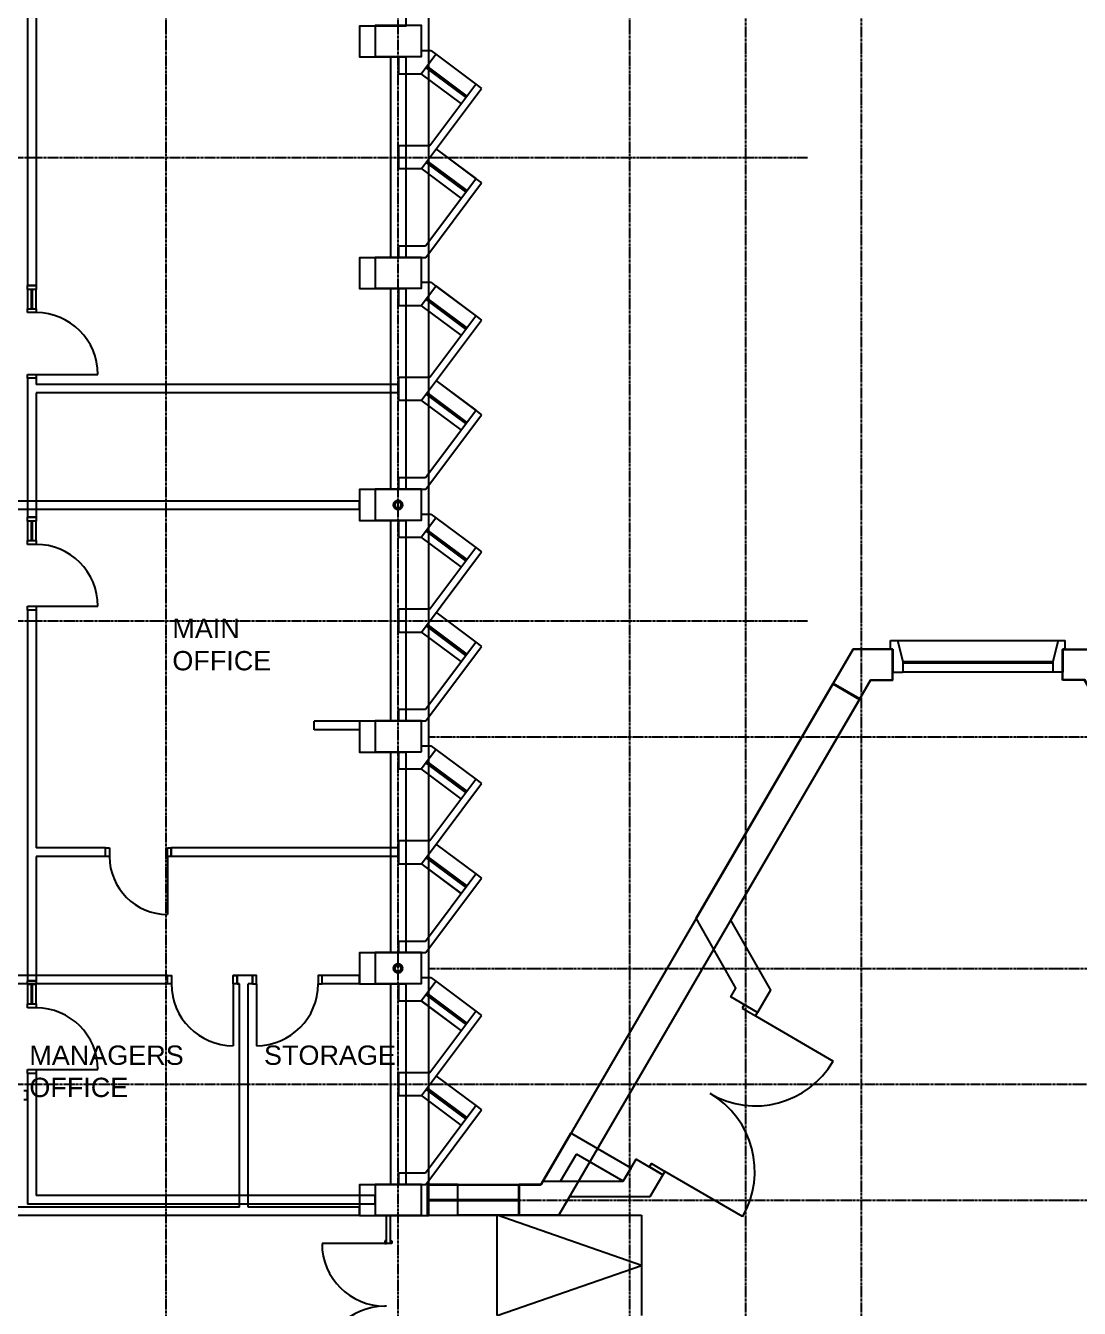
# Model space of a CAD drawing. Header units: millimetres. Extents: x -58291 to 85267, y -25390 to 74943.
# Drawn here: x 40647 to 54285, y 38376 to 54981 of the extents above; entities that cross this region are included whole.
import ezdxf

# ---------------------------------------------------------------- set-up
doc = ezdxf.new("R2010")
doc.units = ezdxf.units.MM
doc.linetypes.add('PCENTRE', pattern=[50.8, 31.75, -6.35, 6.35, -6.35])
doc.linetypes.add('PCENTRE2', pattern=[28.575, 19.05, -3.175, 3.175, -3.175])
for name, color, linetype in [('Basement 01 - Curtain Walls', 1, 'Continuous'), ('Basement 01 - Doors Windows and Openings', 1, 'Continuous'), ('Basement 01 - Structural Members', 5, 'Continuous'), ('Basement 01 - Text and Leaders', 1, 'Continuous'), ('Basement 01 - Walls', 3, 'Continuous'), ('Boundaries_and_building_grids', 140, 'PCENTRE2'), ('BRICK_WALLS_P4', 1, 'Continuous'), ('COLUMNS_P5', 5, 'Continuous'), ('DR', 8, 'Continuous'), ('LIFTS AND STAIRS', 8, 'Continuous'), ('WA_EXT', 7, 'Continuous'), ('WN', 4, 'Continuous')]:
    doc.layers.add(name, color=color, linetype=linetype)
doc.styles.add('arial', font='arial.ttf')

msp = doc.modelspace()

# ---------------------------------------------------------------- linework, layer by layer
at = {"layer": 'Basement 01 - Curtain Walls', "color": 3, "linetype": 'Continuous', "lineweight": -3}
for p, q in [((51841, 46911, -4600), (51841, 47021, -4600)), ((51841, 47021, -4600), (51933, 47021, -4600)), ((51933, 47021, -4600), (52001, 46751, -4600)), ((54012, 47021, -4600), (53944, 46751, -4600)), ((54012, 47021, -4600), (54104, 47021, -4600)), ((54104, 46911, -4600), (54104, 47021, -4600)), ((51841, 46911, -4600), (51872, 46911, -4600)), ((51872, 46911, -4600), (51872, 46611, -4600)), ((54104, 46911, -4600), (54072, 46911, -4600)), ((54072, 46911, -4600), (54072, 46611, -4600)), ((52001, 46751, -4600), (52001, 46611, -4600)), ((53944, 46751, -4600), (53944, 46611, -4600)), ((51872, 46611, -4600), (52001, 46611, -4600)), ((53944, 46611, -4600), (52001, 46611, -4600)), ((54072, 46611, -4600), (53944, 46611, -4600))]:
    msp.add_line(p, q, dxfattribs=at)
at = {"layer": 'Basement 01 - Doors Windows and Openings', "color": 1, "linetype": 'Continuous', "lineweight": -3}
for p, q in [((51933, 47021, -4600), (54012, 47021, -4600)), ((52001, 46751, -4600), (53944, 46751, -4600)), ((52001, 46731, -4600), (53944, 46731, -4600)), ((43334, 42576, -4600), (43334, 41776, -4600)), ((43633, 42576, -4600), (43633, 41776, -4600)), ((50093, 42162, -4600), (51100, 41576, -4600)), ((49927, 39563, -4600), (48920, 40149, -4600)), ((45867, 39786, -4600), (47030, 39786, -4600)), ((47030, 39766, -4600), (45867, 39766, -4600)), ((45316, 39216, -4600), (45316, 39576, -4600)), ((45366, 39576, -4600), (45366, 39216, -4600)), ((45316, 39216, -4600), (44483, 39216, -4600)), ((45316, 39248, -4600), (45296, 39248, -4600)), ((45296, 39248, -4600), (45296, 39216, -4600)), ((45296, 39216, -4600), (45316, 39216, -4600)), ((45386, 39216, -4600), (45316, 39216, -4600)), ((45366, 39248, -4600), (45386, 39248, -4600)), ((45386, 39248, -4600), (45386, 39216, -4600)), ((45316, 38403, -4600), (45296, 38403, -4600)), ((45316, 38403, -4600), (45316, 38403, -4600))]:
    msp.add_line(p, q, dxfattribs=at)
at = {"layer": 'Basement 01 - Doors Windows and Openings', "color": 1, "linetype": 'Continuous', "lineweight": -3, "elevation": -4600}
for points in [[(42534, 42576), (42484, 42576), (42484, 42686), (42534, 42686), (42534, 42576)], [(43384, 42576), (43334, 42576), (43334, 42686), (43384, 42686), (43384, 42576)], [(43583, 42576), (43633, 42576), (43633, 42686), (43583, 42686), (43583, 42576)], [(44433, 42576), (44483, 42576), (44483, 42686), (44433, 42686), (44433, 42576)], [(49920, 42263), (50093, 42162), (50118, 42205), (49946, 42306), (49920, 42263)], [(48722, 40207), (48748, 40250), (48920, 40149), (48895, 40106), (48722, 40207)], [(45867, 39576), (45867, 39976), (47030, 39976), (47030, 39576), (45867, 39576)]]:
    msp.add_lwpolyline(points, dxfattribs=at)
at = {"layer": 'Basement 01 - Doors Windows and Openings', "color": 1, "linetype": 'Continuous', "lineweight": -3}
for centre, radius, start, end in [((43334, 42576, -4600), 800, 180, 270), ((43633, 42576, -4600), 800, 270, 0), ((50093, 42162, -4600), 1165, 239.7756, 329.7754), ((48920, 40149, -4600), 1165, 329.7748, 59.7747), ((45296, 39216, -4600), 813, 180, 270), ((45296, 37590, -4600), 813, 90, 180)]:
    msp.add_arc(centre, radius, start, end, dxfattribs=at)
at = {"layer": 'Basement 01 - Structural Members', "color": 5, "linetype": 'Continuous', "lineweight": -3, "extrusion": (0, 0, -1), "elevation": 4600}
msp.add_lwpolyline([(-45567, 57576), (-45567, 54976), (-44967, 54976), (-44967, 54576), (-45567, 54576), (-45567, 51976), (-44967, 51976), (-44967, 51576), (-45567, 51576), (-45567, 48976), (-44967, 48976), (-44967, 48576), (-45567, 48576), (-45567, 45976), (-44967, 45976), (-44967, 45576), (-45567, 45576), (-45567, 42976), (-44967, 42976), (-44967, 42576), (-45567, 42576), (-45567, 39976), (-44967, 39976), (-44967, 39576), (-45867, 39576), (-45867, 65516)], dxfattribs=at)
at = {"layer": 'Basement 01 - Structural Members', "color": 5, "linetype": 'Continuous', "lineweight": -3, "elevation": -4600}
for points in [[(51582, 46506), (51867, 46506), (51867, 46906), (51352, 46906), (51093, 46461), (51439, 46259)], [(54067, 46506), (54067, 46906), (54582, 46906), (54841, 46461), (54496, 46259), (54352, 46506)]]:
    msp.add_lwpolyline(points, close=True, dxfattribs=at)
at = {"layer": 'Basement 01 - Structural Members', "color": 5, "linetype": 'Continuous', "lineweight": -3, "extrusion": (0, 0, -1), "elevation": 4600}
for points in [[(-51439, 46259), (-49772, 43399), (-50286, 42493), (-50118, 42205), (-49773, 42407), (-49840, 42522), (-49326, 43428), (-51093, 46461)], [(-48382, 40020), (-48550, 40307), (-48895, 40106), (-48728, 39818), (-47686, 39818), (-47545, 39576), (-47030, 39576), (-47030, 39976), (-47315, 39976), (-47340, 40020), (-48382, 40020)]]:
    msp.add_lwpolyline(points, close=True, dxfattribs=at)
at = {"layer": 'Basement 01 - Structural Members', "color": 5, "linetype": 'Continuous', "lineweight": -3}
for centre in [(45467, 48776, -4600), (45467, 42776, -4600)]:
    msp.add_circle(centre, 50, dxfattribs=at)
at = {"layer": 'Basement 01 - Walls', "color": 3, "linetype": 'Continuous', "lineweight": -3}
for p, q in [((33967, 48831, -4600), (44967, 48831, -4600)), ((44967, 48721, -4600), (44967, 48831, -4600)), ((37027, 48721, -4600), (44967, 48721, -4600)), ((44967, 45976, -4600), (44383, 45976, -4600)), ((44383, 45866, -4600), (44383, 45976, -4600)), ((44967, 45866, -4600), (44383, 45866, -4600)), ((44967, 45976, -4600), (44967, 45866, -4600)), ((42484, 42686, -4600), (40313, 42686, -4600)), ((42484, 42576, -4600), (42484, 42686, -4600)), ((43417, 42686, -4600), (43334, 42686, -4600)), ((43384, 42576, -4600), (43384, 42686, -4600)), ((43583, 42686, -4600), (43417, 42686, -4600)), ((43583, 42576, -4600), (43583, 42686, -4600)), ((44967, 42686, -4600), (44483, 42686, -4600)), ((44483, 42576, -4600), (44483, 42686, -4600)), ((44967, 42576, -4600), (44967, 42686, -4600)), ((42484, 42576, -4600), (40423, 42576, -4600)), ((43417, 42576, -4600), (43334, 42576, -4600)), ((43384, 42576, -4600), (43417, 42576, -4600)), ((43417, 39686, -4600), (43417, 42576, -4600)), ((43527, 39686, -4600), (43527, 42576, -4600)), ((43583, 42576, -4600), (43527, 42576, -4600)), ((43583, 42576, -4600), (43583, 42576, -4600)), ((44967, 42576, -4600), (44483, 42576, -4600)), ((47340, 40020, -4600), (47705, 40645, -4600)), ((48483, 40192, -4600), (47705, 40645, -4600)), ((47572, 40020, -4600), (47777, 40372, -4600)), ((48382, 40020, -4600), (47777, 40372, -4600)), ((48382, 40020, -4600), (48483, 40192, -4600)), ((47340, 40020, -4600), (47572, 40020, -4600)), ((47803, 40020, -4600), (47804, 40021, -4600)), ((44967, 39576, -4600), (40152, 39576, -4600)), ((43417, 39686, -4600), (40423, 39686, -4600)), ((44967, 39686, -4600), (43527, 39686, -4600)), ((44967, 39576, -4600), (44967, 39686, -4600))]:
    msp.add_line(p, q, dxfattribs=at)
at = {"layer": 'Boundaries_and_building_grids', "color": 140, "linetype": 'PCENTRE', "lineweight": -3}
for p, q in [((42467, -17978), (42467, 67826)), ((45467, -17978), (45467, 67826)), ((48467, -17978), (48467, 67826)), ((49967, 16476), (49967, 67826)), ((51467, 16476), (51467, 58896)), ((-52891, 53276), (50767, 53276)), ((-52891, 47276), (50767, 47276)), ((45867, 45776), (85267, 45776)), ((45867, 42776), (85267, 42776)), ((-52891, 41276), (85267, 41276)), ((45867, 39776), (85267, 39776))]:
    msp.add_line(p, q, dxfattribs=at)
at = {"layer": 'BRICK_WALLS_P4', "linetype": 'Continuous'}
for p, q in [((40672, 56416), (40672, 54616)), ((40782, 56416), (40782, 54616)), ((40672, 54616), (40672, 51616)), ((40782, 54616), (40782, 51616)), ((40782, 51616), (40672, 51616)), ((40672, 50416), (40672, 48616)), ((40782, 50416), (40672, 50416)), ((40782, 50416), (40782, 50336)), ((41682, 50336), (40782, 50336)), ((45472, 50336), (40782, 50336)), ((41682, 50226), (40782, 50226)), ((40782, 50226), (40782, 48616)), ((45472, 50226), (40782, 50226)), ((40782, 48616), (40672, 48616)), ((40672, 47416), (40672, 45616)), ((40782, 47416), (40672, 47416)), ((40782, 47416), (40782, 47336)), ((40782, 47336), (40782, 44336)), ((40672, 45616), (40672, 42616)), ((40782, 44416), (40782, 44336)), ((41682, 44336), (40782, 44336)), ((41682, 44226), (41682, 44336)), ((45472, 44336), (42532, 44336)), ((42532, 44226), (42532, 44336)), ((41682, 44226), (40782, 44226)), ((40782, 44226), (40782, 42616)), ((45472, 44226), (42532, 44226)), ((40782, 42616), (40672, 42616)), ((40672, 41416), (40672, 39726)), ((40782, 41416), (40672, 41416)), ((40782, 41416), (40782, 39836)), ((46242, 39581), (46242, 39981)), ((46242, 39981), (47035, 39981)), ((47035, 39581), (47035, 39981)), ((45172, 39726), (40672, 39726)), ((45172, 39836), (40782, 39836)), ((45172, 39726), (45172, 39836)), ((47035, 39581), (46242, 39581))]:
    msp.add_line(p, q, dxfattribs=at)
at = {"layer": 'COLUMNS_P5', "linetype": 'Continuous', "lineweight": -3}
for points in [[(45172, 54581), (45772, 54581), (45772, 54981), (45172, 54981)], [(45172, 51981), (45172, 51581), (45772, 51581), (45772, 51981)], [(45172, 48581), (45772, 48581), (45772, 48981), (45172, 48981)], [(45772, 45581), (45772, 45981), (45172, 45981), (45172, 45581)], [(45172, 42581), (45772, 42581), (45772, 42981), (45172, 42981)]]:
    msp.add_lwpolyline(points, close=True, dxfattribs=at)
at = {"layer": 'COLUMNS_P5', "linetype": 'Continuous'}
for points in [[(51872, 46911), (51357, 46911), (51098, 46466), (51444, 46265), (51587, 46511), (51872, 46511)], [(54501, 46265), (54357, 46511), (54072, 46511), (54072, 46911), (54587, 46911), (54846, 46466)], [(51098, 46466), (47320, 39981), (47035, 39981), (47035, 39581), (47550, 39581), (51444, 46265)]]:
    msp.add_lwpolyline(points, close=True, dxfattribs=at)
for points in [[(45772, 39581), (45772, 39981), (45172, 39981), (45172, 39581), (45772, 39581)], [(46242, 39581), (46242, 39981), (45842, 39981), (45842, 39581), (46242, 39581)]]:
    msp.add_lwpolyline(points, dxfattribs=at)
at = {"layer": 'COLUMNS_P5', "linetype": 'Continuous', "lineweight": 50}
for centre in [(45467, 48776), (45467, 42776)]:
    msp.add_circle(centre, 50, dxfattribs=at)
at = {"layer": 'DR', "linetype": 'Continuous'}
for p, q in [((40672, 51616), (40782, 51616)), ((40672, 51566), (40672, 51616)), ((40782, 51566), (40672, 51566)), ((40782, 51616), (40782, 51566)), ((40672, 51316), (40782, 51316)), ((40672, 51266), (40672, 51316)), ((40782, 51316), (40782, 51266)), ((40782, 51266), (40672, 51266)), ((40672, 50466), (40782, 50466)), ((40672, 50416), (40672, 50466)), ((40782, 50416), (40672, 50416)), ((40782, 50466), (41582, 50466)), ((40782, 50466), (40782, 50416)), ((40672, 48566), (40672, 48616)), ((40672, 48616), (40782, 48616)), ((40782, 48566), (40672, 48566)), ((40782, 48616), (40782, 48566)), ((40672, 48266), (40672, 48316)), ((40672, 48316), (40782, 48316)), ((40782, 48266), (40672, 48266)), ((40782, 48316), (40782, 48266)), ((40672, 47466), (40782, 47466)), ((40672, 47416), (40672, 47466)), ((40782, 47416), (40672, 47416)), ((40782, 47466), (41582, 47466)), ((40782, 47466), (40782, 47416)), ((41682, 44226), (41682, 44336)), ((41682, 44336), (41732, 44336)), ((41732, 44336), (41732, 44226)), ((42482, 44336), (42532, 44336)), ((42482, 44226), (42482, 44336)), ((42532, 44336), (42532, 44226)), ((41732, 44226), (41682, 44226)), ((42482, 44226), (42482, 43476)), ((42532, 44226), (42482, 44226)), ((40672, 42566), (40672, 42616)), ((40672, 42616), (40782, 42616)), ((40782, 42566), (40672, 42566)), ((40782, 42616), (40782, 42566)), ((40672, 42266), (40672, 42316)), ((40672, 42316), (40782, 42316)), ((40782, 42266), (40672, 42266)), ((40782, 42316), (40782, 42266)), ((40672, 41466), (40782, 41466)), ((40672, 41416), (40672, 41466)), ((40782, 41416), (40672, 41416)), ((40782, 41466), (41582, 41466)), ((40782, 41466), (40782, 41416)), ((40672, 41191), (40622, 41191)), ((40672, 41081), (40672, 41191)), ((40622, 41081), (40672, 41081))]:
    msp.add_line(p, q, dxfattribs=at)
for centre, radius, start, end in [((40782, 50466), 800, 0, 90), ((40782, 47466), 800, 0, 90), ((42482, 44226), 750, 180, 270), ((40782, 41466), 800, 0, 90)]:
    msp.add_arc(centre, radius, start, end, dxfattribs=at)
at = {"layer": 'LIFTS AND STAIRS'}
for p, q in [((46750, 38281), (46750, 39581)), ((48617, 38931), (46750, 39581)), ((47550, 39581), (48617, 39581)), ((48617, 39581), (48617, 38281)), ((46750, 38281), (48617, 38931))]:
    msp.add_line(p, q, dxfattribs=at)
at = {"layer": 'LIFTS AND STAIRS', "linetype": 'Continuous'}
msp.add_line((47550, 39581), (46750, 39581), dxfattribs=at)
at = {"layer": 'WA_EXT', "linetype": 'Continuous'}
for p, q in [((45772, 54658), (45892, 54658)), ((45772, 54581), (45772, 54658)), ((45892, 54658), (45956, 54610)), ((45372, 54581), (45772, 54581)), ((45372, 51981), (45372, 54581)), ((45472, 54581), (45472, 54358)), ((45768, 54358), (45956, 54610)), ((45472, 54358), (45768, 54358)), ((45772, 53131), (46548, 54168)), ((45879, 53431), (46472, 54225)), ((46472, 54225), (46548, 54168)), ((45472, 53431), (45879, 53431)), ((45472, 53431), (45472, 53131)), ((45472, 53226), (45472, 53336)), ((45472, 53131), (45772, 53131)), ((45822, 52131), (46472, 53000)), ((46472, 53000), (46548, 52944)), ((45828, 51981), (46548, 52944)), ((45372, 51981), (45828, 51981)), ((45472, 52131), (45472, 51981)), ((45472, 52131), (45822, 52131)), ((45472, 52131), (45822, 52131)), ((45772, 51658), (45892, 51658)), ((45772, 51581), (45772, 51658)), ((45892, 51658), (45956, 51610)), ((45372, 48981), (45372, 51581)), ((45372, 51581), (45772, 51581)), ((45472, 51581), (45472, 51358)), ((45768, 51358), (45956, 51610)), ((45472, 51358), (45768, 51358)), ((45772, 50131), (46548, 51168)), ((45879, 50431), (46472, 51225)), ((46472, 51225), (46548, 51168)), ((45472, 50431), (45879, 50431)), ((45472, 50431), (45472, 50131)), ((45472, 50226), (45472, 50336)), ((45472, 50131), (45772, 50131)), ((45822, 49131), (46472, 50000)), ((46472, 50000), (46548, 49944)), ((45828, 48981), (46548, 49944)), ((45472, 49131), (45822, 49131)), ((45472, 49131), (45472, 48981)), ((45472, 49131), (45822, 49131)), ((45372, 48981), (45828, 48981)), ((45772, 48658), (45892, 48658)), ((45772, 48581), (45772, 48658)), ((45892, 48658), (45956, 48610)), ((45372, 48581), (45772, 48581)), ((45372, 45981), (45372, 48581)), ((45472, 48581), (45472, 48358)), ((45768, 48358), (45956, 48610)), ((45472, 48358), (45768, 48358)), ((45772, 47131), (46548, 48168)), ((45879, 47431), (46472, 48225)), ((46472, 48225), (46548, 48168)), ((45472, 47431), (45472, 47131)), ((45472, 47431), (45879, 47431)), ((45472, 47226), (45472, 47336)), ((45472, 47131), (45772, 47131)), ((45822, 46131), (46472, 47000)), ((46472, 47000), (46548, 46944)), ((51841, 46911), (51841, 47021)), ((51841, 47021), (51933, 47021)), ((51933, 47021), (52001, 46751)), ((54012, 47021), (53944, 46751)), ((54012, 47021), (54104, 47021)), ((54104, 46911), (54104, 47021)), ((45828, 45981), (46548, 46944)), ((51841, 46911), (51872, 46911)), ((51872, 46911), (51872, 46611)), ((54104, 46911), (54072, 46911)), ((54072, 46911), (54072, 46611)), ((52001, 46751), (52001, 46611)), ((53944, 46751), (53944, 46611)), ((51872, 46611), (52001, 46611)), ((53944, 46611), (52001, 46611)), ((54072, 46611), (53944, 46611)), ((45472, 46131), (45822, 46131)), ((45472, 46131), (45472, 45981)), ((45472, 46131), (45822, 46131)), ((45372, 45981), (45828, 45981)), ((45372, 42981), (45372, 45581)), ((45372, 45581), (45772, 45581)), ((45472, 45581), (45472, 45358)), ((45768, 45358), (45956, 45610)), ((45772, 45658), (45892, 45658)), ((45772, 45581), (45772, 45658)), ((45892, 45658), (45956, 45610)), ((45472, 45358), (45768, 45358)), ((45772, 44131), (46548, 45168)), ((45879, 44431), (46472, 45225)), ((46472, 45225), (46548, 45168)), ((45472, 44431), (45472, 44131)), ((45472, 44431), (45879, 44431)), ((45472, 44336), (45472, 44226)), ((45472, 44131), (45772, 44131)), ((45822, 43131), (46472, 44000)), ((45828, 42981), (46548, 43944)), ((46472, 44000), (46548, 43944)), ((45472, 43131), (45472, 42981)), ((45472, 43131), (45822, 43131)), ((45472, 43131), (45822, 43131)), ((45372, 42981), (45828, 42981)), ((45372, 39981), (45372, 42581)), ((45372, 42581), (45772, 42581)), ((45472, 42581), (45472, 42358)), ((45768, 42358), (45956, 42610)), ((45772, 42658), (45892, 42658)), ((45772, 42581), (45772, 42658)), ((45892, 42658), (45956, 42610)), ((45472, 42358), (45768, 42358)), ((45879, 41431), (46472, 42225)), ((46472, 42225), (46548, 42168)), ((45772, 41131), (46548, 42168)), ((45472, 41431), (45879, 41431)), ((45472, 41431), (45472, 41131)), ((45472, 41131), (45772, 41131)), ((45822, 40131), (46472, 41000)), ((45828, 39981), (46548, 40944)), ((46472, 41000), (46548, 40944)), ((45472, 40131), (45472, 39981)), ((45472, 40131), (45822, 40131)), ((45472, 40131), (45822, 40131)), ((45372, 39981), (45828, 39981))]:
    msp.add_line(p, q, dxfattribs=at)
at = {"layer": 'WN', "linetype": 'Continuous'}
for p, q in [((45956, 54611), (46472, 54225)), ((45956, 54611), (46473, 54225)), ((45956, 54610), (46472, 54225)), ((45956, 54610), (46472, 54225)), ((46284, 53973), (45768, 54359)), ((46284, 53973), (45768, 54358)), ((46344, 54053), (45828, 54439)), ((46344, 54053), (45828, 54439)), ((45840, 54455), (46356, 54069)), ((45840, 54455), (46356, 54069)), ((45956, 53386), (46472, 53000)), ((45956, 53386), (46472, 53000)), ((45956, 53386), (46472, 53000)), ((45956, 53386), (46473, 53001)), ((46344, 52829), (45828, 53214)), ((46344, 52829), (45828, 53214)), ((45840, 53231), (46356, 52845)), ((45840, 53230), (46356, 52845)), ((46284, 52748), (45768, 53134)), ((46284, 52749), (45768, 53134)), ((40672, 51566), (40672, 51316)), ((40722, 51316), (40722, 51566)), ((40732, 51566), (40732, 51316)), ((40782, 51316), (40782, 51566)), ((45956, 51611), (46472, 51225)), ((45956, 51611), (46473, 51225)), ((45956, 51610), (46472, 51225)), ((45956, 51610), (46472, 51225)), ((46284, 50973), (45768, 51359)), ((46284, 50973), (45768, 51358)), ((46344, 51053), (45828, 51439)), ((46344, 51053), (45828, 51439)), ((45840, 51455), (46356, 51069)), ((45840, 51455), (46356, 51069)), ((45956, 50386), (46472, 50000)), ((45956, 50386), (46473, 50001)), ((45956, 50386), (46472, 50000)), ((45956, 50386), (46472, 50000)), ((46344, 49829), (45828, 50214)), ((46344, 49829), (45828, 50214)), ((45840, 50231), (46356, 49845)), ((45840, 50230), (46356, 49845)), ((46284, 49749), (45768, 50134)), ((46284, 49748), (45768, 50134)), ((40672, 48566), (40672, 48316)), ((40722, 48316), (40722, 48566)), ((40732, 48566), (40732, 48316)), ((40782, 48316), (40782, 48566)), ((45956, 48611), (46473, 48225)), ((45956, 48611), (46472, 48225)), ((45956, 48610), (46472, 48225)), ((45956, 48610), (46472, 48225)), ((46284, 47973), (45768, 48359)), ((46284, 47973), (45768, 48358)), ((46344, 48053), (45828, 48439)), ((46344, 48053), (45828, 48439)), ((45840, 48455), (46356, 48069)), ((45840, 48455), (46356, 48069)), ((45956, 47386), (46472, 47000)), ((45956, 47386), (46473, 47001)), ((45956, 47386), (46472, 47000)), ((45956, 47386), (46472, 47000)), ((46344, 46829), (45828, 47214)), ((46344, 46829), (45828, 47214)), ((45840, 47231), (46356, 46845)), ((45840, 47230), (46356, 46845)), ((46284, 46749), (45768, 47134)), ((46284, 46748), (45768, 47134)), ((51933, 47021), (54012, 47021)), ((52001, 46751), (53944, 46751)), ((52001, 46731), (53944, 46731)), ((45956, 45611), (46473, 45225)), ((45956, 45611), (46472, 45225)), ((45956, 45610), (46472, 45225)), ((45956, 45610), (46472, 45225)), ((46284, 44973), (45768, 45359)), ((46284, 44973), (45768, 45358)), ((46344, 45053), (45828, 45439)), ((46344, 45053), (45828, 45439)), ((45840, 45455), (46356, 45069)), ((45840, 45455), (46356, 45069)), ((45956, 44386), (46472, 44000)), ((45956, 44386), (46472, 44000)), ((45956, 44386), (46472, 44000)), ((45956, 44386), (46473, 44001)), ((46344, 43829), (45828, 44214)), ((46344, 43829), (45828, 44214)), ((45840, 44231), (46356, 43845)), ((45840, 44230), (46356, 43845)), ((46284, 43748), (45768, 44134)), ((46284, 43749), (45768, 44134)), ((40672, 42566), (40672, 42316)), ((40722, 42316), (40722, 42566)), ((40732, 42566), (40732, 42316)), ((40782, 42316), (40782, 42566)), ((45956, 42611), (46473, 42225)), ((45956, 42611), (46472, 42225)), ((45956, 42610), (46472, 42225)), ((45956, 42610), (46472, 42225)), ((46284, 41973), (45768, 42359)), ((46284, 41973), (45768, 42358)), ((46344, 42053), (45828, 42439)), ((46344, 42053), (45828, 42439)), ((45840, 42455), (46356, 42069)), ((45840, 42455), (46356, 42069)), ((45956, 41386), (46472, 41000)), ((45956, 41386), (46472, 41000)), ((45956, 41386), (46472, 41000)), ((45956, 41386), (46473, 41001)), ((46344, 40829), (45828, 41214)), ((46344, 40829), (45828, 41214)), ((45840, 41231), (46356, 40845)), ((45840, 41230), (46356, 40845)), ((46284, 40748), (45768, 41134)), ((46284, 40749), (45768, 41134))]:
    msp.add_line(p, q, dxfattribs=at)

# ---------------------------------------------------------------- texts
at = {"layer": 'Basement 01 - Text and Leaders', "color": 1, "linetype": 'Continuous', "lineweight": -3, "char_height": 250, "width": 1175.37, "attachment_point": 1, "style": 'arial'}
for s, insert in [('MAIN OFFICE', (42546, 47302, -4600)), ('MANAGERS OFFICE', (40695, 41778, -4600)), ('STORAGE', (43732, 41778, -4600))]:
    msp.add_mtext(s, dxfattribs=dict(at, insert=insert))

doc.saveas('drawing.dxf')
